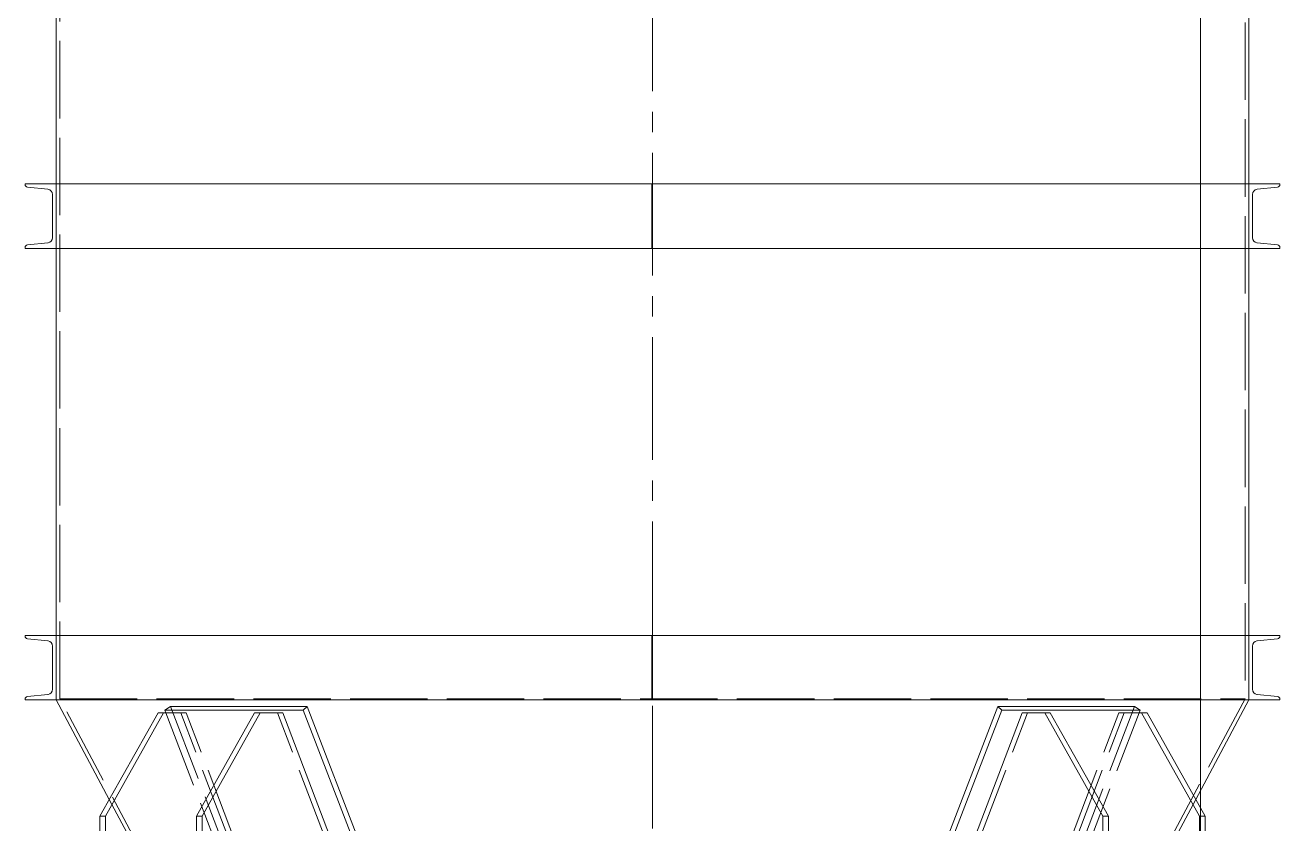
# Model space of a CAD drawing. Header units: millimetres. Extents: x 163705 to 1616509, y 81827 to 302547.
# Drawn here: x 1487213 to 1489159, y 156767 to 158006 of the extents above; entities that cross this region are included whole.
import ezdxf

# ---------------------------------------------------------------- set-up
doc = ezdxf.new("R2010")
doc.units = ezdxf.units.MM
doc.header["$LTSCALE"] = 10
doc.linetypes.add('ACAD_ISO02W100', pattern=[15, 12, -3])
doc.linetypes.add('CENTER2', pattern=[28.575, 19.05, -3.175, 3.175, -3.175])
for name, color, linetype, lineweight in [('1-中心线', 1, 'CENTER2', 0), ('1-虚线', 8, 'ACAD_ISO02W100', 0), ('1-设备轮廓', 2, 'Continuous', 18), ('1-钢构', 6, 'Continuous', 0)]:
    doc.layers.add(name, color=color, linetype=linetype, lineweight=lineweight)

# ---------------------------------------------------------------- blocks, each defined once
blk = doc.blocks.new('*U267')
blk.add_line((0, 16000), (0, 0))
blk = doc.blocks.new('A$Cc2962b21')
at = {"lineweight": 18}
for p, q in [((171.8, 2630), (171.8, 2530)), ((1097.9, 2630), (1096.8, 2630)), ((1097.9, 2530), (1096.8, 2530)), ((1097.9, 1930), (1096.8, 1930)), ((2021.8, 1830), (2021.8, 1930)), ((373.8, 1810), (373.8, 1810)), ((1819.8, 1810), (1819.8, 1810))]:
    blk.add_line(p, q, dxfattribs=at)
at = {"layer": '1-中心线'}
blk.add_line((1096.8, 201.7), (1096.8, 4133.6), dxfattribs=at)
at = {"layer": '1-虚线', "lineweight": 18}
for p, q in [((177.8, 3330), (177.8, 1831.5)), ((2015.8, 1831.5), (2015.8, 3330)), ((171.8, 2630), (171.8, 2530)), ((2021.8, 2530), (2021.8, 2630)), ((2021.8, 2530), (2021.8, 2630)), ((171.8, 1930), (171.8, 1830)), ((171.8, 1930), (171.8, 1830)), ((2021.8, 1830), (2021.8, 1930)), ((2015.8, 1831.5), (177.8, 1831.5)), ((177.8, 1831.5), (952.1, 382.8)), ((1241.5, 382.8), (2015.8, 1831.5)), ((430.4, 1580), (342.2, 1810)), ((441.3, 1580), (349.2, 1820)), ((441.9, 1608.8), (365.3, 1810)), ((450.3, 1608.8), (373.8, 1810)), ((591.8, 1608.8), (515.2, 1810)), ((1601.9, 1608.8), (1678.4, 1810)), ((1743.3, 1608.8), (1819.8, 1810)), ((1751.8, 1608.8), (1828.3, 1810)), ((1844.5, 1820), (1752.3, 1580)), ((1851.4, 1810), (1763.3, 1580)), ((254.3, 1675.7), (305.4, 1580)), ((1888.2, 1580), (1939.3, 1675.7))]:
    blk.add_line(p, q, dxfattribs=at)
at = {"layer": '1-设备轮廓'}
for p, q in [((171.8, 3230), (171.8, 2630)), ((2021.8, 2630), (2021.8, 3230)), ((123.8, 2630), (123.8, 2628.8)), ((123.8, 2630), (1096.8, 2630)), ((1096.8, 2628.8), (1096.8, 2630)), ((1096.8, 2624.8), (1096.8, 2628.8)), ((1097.8, 2630), (1097.8, 2530)), ((1097.9, 2630), (1097.8, 2630)), ((1097.9, 2628.8), (1097.9, 2630)), ((1097.9, 2630), (2069.8, 2630)), ((2069.8, 2628.8), (2069.8, 2630)), ((127.4, 2624.8), (159.3, 2621.5)), ((166.5, 2613.5), (166.5, 2546.5)), ((1096.8, 2621.5), (1096.8, 2624.8)), ((1096.8, 2613.5), (1096.8, 2621.5)), ((1096.8, 2546.5), (1096.8, 2613.5)), ((1097.8, 2621.5), (1097.9, 2624.8)), ((1097.8, 2546.5), (1097.8, 2613.5)), ((2027.1, 2546.5), (2027.1, 2613.5)), ((2034.3, 2621.5), (2066.2, 2624.8)), ((123.8, 2531.2), (123.8, 2530)), ((123.8, 2530), (1096.8, 2530)), ((159.3, 2538.5), (127.4, 2535.2)), ((171.8, 2530), (171.8, 1930)), ((1096.8, 2538.5), (1096.8, 2546.5)), ((1096.8, 2535.2), (1096.8, 2538.5)), ((1096.8, 2531.2), (1096.8, 2535.2)), ((1096.8, 2530), (1096.8, 2531.2)), ((1097.9, 2535.2), (1097.8, 2538.5)), ((1097.8, 2530), (1097.9, 2530)), ((1097.9, 2530), (1097.9, 2531.2)), ((1097.9, 2530), (2069.8, 2530)), ((2021.8, 1930), (2021.8, 2530)), ((2066.2, 2535.2), (2034.3, 2538.5)), ((2069.8, 2530), (2069.8, 2531.2)), ((123.8, 1930), (123.8, 1928.8)), ((123.8, 1930), (1096.8, 1930)), ((1096.8, 1928.8), (1096.8, 1930)), ((1096.8, 1924.8), (1096.8, 1928.8)), ((1097.8, 1930), (1097.8, 1830)), ((1097.9, 1930), (1097.8, 1930)), ((1097.9, 1928.8), (1097.9, 1930)), ((1097.9, 1930), (2069.8, 1930)), ((2069.8, 1928.8), (2069.8, 1930)), ((127.4, 1924.8), (159.3, 1921.5)), ((166.5, 1913.5), (166.5, 1846.5)), ((1096.8, 1921.5), (1096.8, 1924.8)), ((1096.8, 1913.5), (1096.8, 1921.5)), ((1096.8, 1846.5), (1096.8, 1913.5)), ((1097.8, 1921.5), (1097.9, 1924.8)), ((1097.8, 1846.5), (1097.8, 1913.5)), ((2027.1, 1846.5), (2027.1, 1913.5)), ((2034.3, 1921.5), (2066.2, 1924.8)), ((123.8, 1831.2), (123.8, 1830)), ((123.8, 1830), (1096.8, 1830)), ((159.3, 1838.5), (127.4, 1835.2)), ((171.8, 1830), (254.3, 1675.7)), ((1096.8, 1838.5), (1096.8, 1846.5)), ((1096.8, 1835.2), (1096.8, 1838.5)), ((1096.8, 1831.2), (1096.8, 1835.2)), ((1096.8, 1830), (1096.8, 1831.2)), ((1097.8, 1830), (1096.8, 1830)), ((1097.9, 1835.2), (1097.8, 1838.5)), ((1097.8, 1830), (1097.9, 1830)), ((1097.9, 1830), (1097.9, 1831.2)), ((1097.9, 1830), (2069.8, 1830)), ((1939.3, 1675.7), (2021.8, 1830)), ((2066.2, 1835.2), (2034.3, 1838.5)), ((2069.8, 1830), (2069.8, 1831.2)), ((329.9, 1810), (239.8, 1650)), ((338.4, 1810), (248.3, 1650)), ((329.9, 1810), (338.4, 1810)), ((373.8, 1810), (338.4, 1810)), ((340.6, 1814.3), (349.2, 1820)), ((342.2, 1810), (340.6, 1814.3)), ((349.2, 1820), (561.3, 1820)), ((479.9, 1810), (389.7, 1650)), ((488.3, 1810), (398.2, 1650)), ((488.3, 1810), (479.9, 1810)), ((523.7, 1810), (488.3, 1810)), ((600.2, 1608.8), (523.7, 1810)), ((555.1, 1814.3), (561.3, 1820)), ((555.1, 1814.3), (647.5, 1574.4)), ((561.3, 1820), (653.4, 1580)), ((1540.2, 1580), (1632.3, 1820)), ((1546.1, 1574.4), (1638.5, 1814.3)), ((1593.4, 1608.8), (1669.9, 1810)), ((1632.3, 1820), (1844.5, 1820)), ((1638.5, 1814.3), (1632.3, 1820)), ((1669.9, 1810), (1705.3, 1810)), ((1705.3, 1810), (1795.4, 1650)), ((1705.3, 1810), (1713.8, 1810)), ((1713.8, 1810), (1803.9, 1650)), ((1819.8, 1810), (1855.2, 1810)), ((1853.1, 1814.3), (1844.5, 1820)), ((1853.1, 1814.3), (1851.4, 1810)), ((1863.7, 1810), (1855.2, 1810)), ((1855.2, 1810), (1945.3, 1650)), ((1863.7, 1810), (1953.8, 1650)), ((239.8, 1650), (239.8, 1600)), ((239.8, 1650), (248.3, 1650)), ((248.3, 1650), (248.3, 1600)), ((398.2, 1650), (389.7, 1650)), ((389.7, 1650), (389.7, 1600)), ((398.2, 1650), (398.2, 1600)), ((1795.4, 1650), (1795.4, 1600)), ((1795.4, 1650), (1803.9, 1650)), ((1803.9, 1650), (1803.9, 1600)), ((1953.8, 1650), (1945.3, 1650)), ((1945.3, 1650), (1945.3, 1600)), ((1953.8, 1650), (1953.8, 1600))]:
    blk.add_line(p, q, dxfattribs=at)
at = {"layer": '1-设备轮廓', "flags": 128}
for points in [[(1097.9, 2624.8), (1097.9, 2625), (1097.9, 2625.2), (1097.9, 2625.6), (1097.9, 2626.1), (1097.9, 2626.7), (1097.9, 2627.4), (1097.9, 2628.1), (1097.9, 2628.8)], [(1097.8, 2613.5), (1097.8, 2615), (1097.8, 2616.4), (1097.8, 2617.7), (1097.8, 2618.9), (1097.8, 2619.8), (1097.8, 2620.6), (1097.8, 2621.2), (1097.8, 2621.5)], [(1097.8, 2538.5), (1097.8, 2538.8), (1097.8, 2539.4), (1097.8, 2540.2), (1097.8, 2541.1), (1097.8, 2542.3), (1097.8, 2543.6), (1097.8, 2545), (1097.8, 2546.5)], [(1097.9, 2531.2), (1097.9, 2531.9), (1097.9, 2532.6), (1097.9, 2533.3), (1097.9, 2533.9), (1097.9, 2534.4), (1097.9, 2534.8), (1097.9, 2535), (1097.9, 2535.2)], [(1097.9, 1924.8), (1097.9, 1925), (1097.9, 1925.2), (1097.9, 1925.6), (1097.9, 1926.1), (1097.9, 1926.7), (1097.9, 1927.4), (1097.9, 1928.1), (1097.9, 1928.8)], [(1097.8, 1913.5), (1097.8, 1915), (1097.8, 1916.4), (1097.8, 1917.7), (1097.8, 1918.9), (1097.8, 1919.8), (1097.8, 1920.6), (1097.8, 1921.2), (1097.8, 1921.5)], [(1097.8, 1838.5), (1097.8, 1838.8), (1097.8, 1839.4), (1097.8, 1840.2), (1097.8, 1841.1), (1097.8, 1842.3), (1097.8, 1843.6), (1097.8, 1845), (1097.8, 1846.5)], [(1097.9, 1831.2), (1097.9, 1831.9), (1097.9, 1832.6), (1097.9, 1833.3), (1097.9, 1833.9), (1097.9, 1834.4), (1097.9, 1834.8), (1097.9, 1835), (1097.9, 1835.2)], [(340.6, 1814.3), (360.9, 1814.3), (382.3, 1814.3), (404.7, 1814.3), (427.9, 1814.3), (452.1, 1814.3), (476.7, 1814.3), (502.1, 1814.3), (528.2, 1814.3), (555.1, 1814.3)], [(1638.5, 1814.3), (1665.9, 1814.3), (1692.5, 1814.3), (1718.3, 1814.3), (1743.3, 1814.3), (1767.4, 1814.3), (1790.2, 1814.3), (1812.1, 1814.3), (1833.1, 1814.3), (1853.1, 1814.3)]]:
    blk.add_lwpolyline(points, dxfattribs=at)
at = {"layer": '1-设备轮廓'}
for centre, radius, start, end in [((127.8, 2628.8), 4, 180, 264), ((2065.8, 2628.8), 4, 276, 0), ((158.5, 2613.5), 8, 0, 84), ((2035.1, 2613.5), 8, 96, 180), ((127.8, 2531.2), 4, 96, 180), ((158.5, 2546.5), 8, 276, 0), ((2035.1, 2546.5), 8, 180, 264), ((2065.8, 2531.2), 4, 0, 84), ((127.8, 1928.8), 4, 180, 264), ((2065.8, 1928.8), 4, 276, 0), ((158.5, 1913.5), 8, 0, 84), ((2035.1, 1913.5), 8, 96, 180), ((127.8, 1831.2), 4, 96, 180), ((158.5, 1846.5), 8, 276, 0), ((2035.1, 1846.5), 8, 180, 264), ((2065.8, 1831.2), 4, 0, 84)]:
    blk.add_arc(centre, radius, start, end, dxfattribs=at)

msp = doc.modelspace()

# ---------------------------------------------------------------- block references
at = {"xscale": -1}
msp.add_blockref('A$Cc2962b21', (1489282.461, 155129.632), dxfattribs=at)
at = {"layer": '1-钢构'}
msp.add_blockref('*U267', (1489035.648, 143059.632), dxfattribs=at)

doc.saveas('drawing.dxf')
